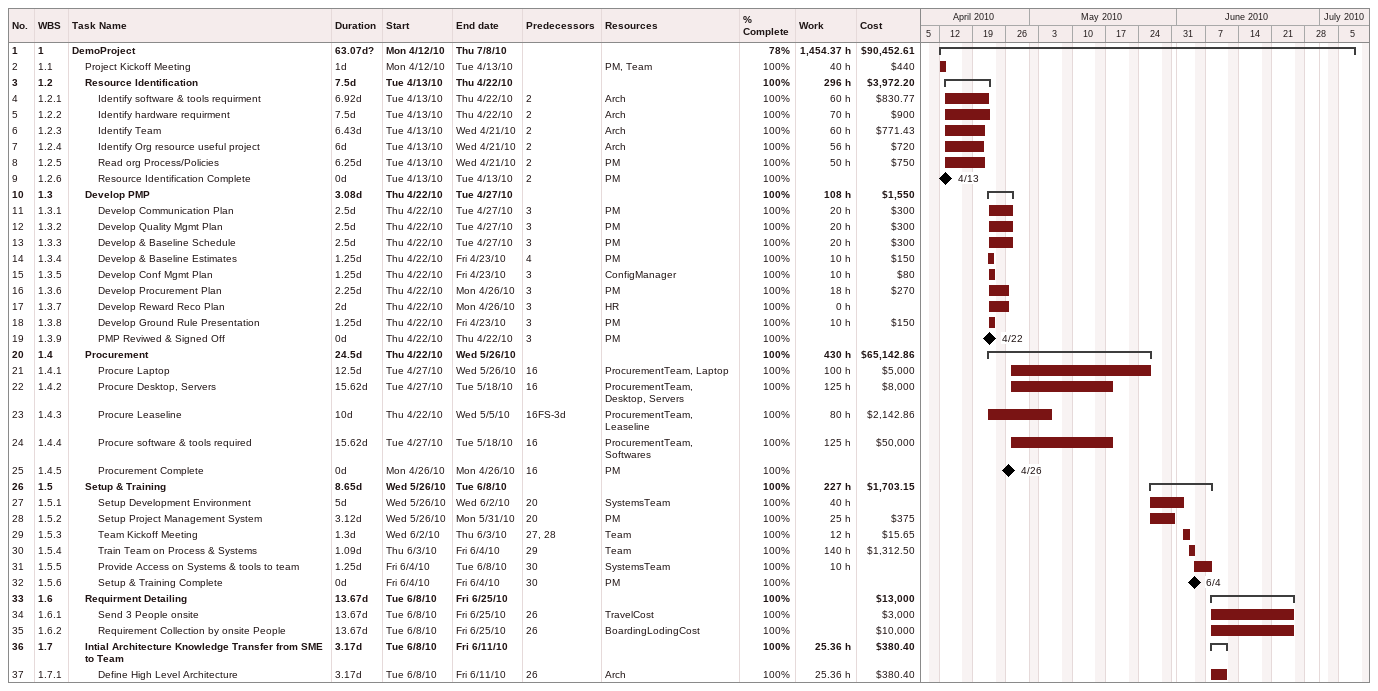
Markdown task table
| ID | WBS | Task | Duration | Start | Finish | Predecessors | Resources | % complete | Work (h) | Cost ($) |
|---|---|---|---|---|---|---|---|---|---|---|
| 1 | 1 | **DemoProject** | 63.07d? | 2010-04-12 | 2010-07-08 |  |  | 78 | 1454.37 | 90452.61 |
| 2 | 1.1 | Project Kickoff Meeting | 1d | 2010-04-12 | 2010-04-13 |  | PM, Team | 100 | 40 | 440 |
| 3 | 1.2 | **Resource Identification** | 7.5d | 2010-04-13 | 2010-04-22 |  |  | 100 | 296 | 3972.20 |
| 4 | 1.2.1 | Identify software & tools requirment | 6.92d | 2010-04-13 | 2010-04-22 | 2 | Arch | 100 | 60 | 830.77 |
| 5 | 1.2.2 | Identify hardware requirment | 7.5d | 2010-04-13 | 2010-04-22 | 2 | Arch | 100 | 70 | 900 |
| 6 | 1.2.3 | Identify Team | 6.43d | 2010-04-13 | 2010-04-21 | 2 | Arch | 100 | 60 | 771.43 |
| 7 | 1.2.4 | Identify Org resource useful project | 6d | 2010-04-13 | 2010-04-21 | 2 | Arch | 100 | 56 | 720 |
| 8 | 1.2.5 | Read org Process/Policies | 6.25d | 2010-04-13 | 2010-04-21 | 2 | PM | 100 | 50 | 750 |
| 9 | 1.2.6 | Resource Identification Complete | 0d | 2010-04-13 | 2010-04-13 | 2 | PM | 100 |  |  |
| 10 | 1.3 | **Develop PMP** | 3.08d | 2010-04-22 | 2010-04-27 |  |  | 100 | 108 | 1550 |
| 11 | 1.3.1 | Develop Communication Plan | 2.5d | 2010-04-22 | 2010-04-27 | 3 | PM | 100 | 20 | 300 |
| 12 | 1.3.2 | Develop Quality Mgmt Plan | 2.5d | 2010-04-22 | 2010-04-27 | 3 | PM | 100 | 20 | 300 |
| 13 | 1.3.3 | Develop & Baseline Schedule | 2.5d | 2010-04-22 | 2010-04-27 | 3 | PM | 100 | 20 | 300 |
| 14 | 1.3.4 | Develop & Baseline Estimates | 1.25d | 2010-04-22 | 2010-04-23 | 4 | PM | 100 | 10 | 150 |
| 15 | 1.3.5 | Develop Conf Mgmt Plan | 1.25d | 2010-04-22 | 2010-04-23 | 3 | ConfigManager | 100 | 10 | 80 |
| 16 | 1.3.6 | Develop Procurement Plan | 2.25d | 2010-04-22 | 2010-04-26 | 3 | PM | 100 | 18 | 270 |
| 17 | 1.3.7 | Develop Reward Reco Plan | 2d | 2010-04-22 | 2010-04-26 | 3 | HR | 100 | 0 |  |
| 18 | 1.3.8 | Develop Ground Rule Presentation | 1.25d | 2010-04-22 | 2010-04-23 | 3 | PM | 100 | 10 | 150 |
| 19 | 1.3.9 | PMP Reviwed & Signed Off | 0d | 2010-04-22 | 2010-04-22 | 3 | PM | 100 |  |  |
| 20 | 1.4 | **Procurement** | 24.5d | 2010-04-22 | 2010-05-26 |  |  | 100 | 430 | 65142.86 |
| 21 | 1.4.1 | Procure Laptop | 12.5d | 2010-04-27 | 2010-05-26 | 16 | ProcurementTeam, Laptop | 100 | 100 | 5000 |
| 22 | 1.4.2 | Procure Desktop, Servers | 15.62d | 2010-04-27 | 2010-05-18 | 16 | ProcurementTeam, Desktop, Servers | 100 | 125 | 8000 |
| 23 | 1.4.3 | Procure Leaseline | 10d | 2010-04-22 | 2010-05-05 | 16FS-3d | ProcurementTeam, Leaseline | 100 | 80 | 2142.86 |
| 24 | 1.4.4 | Procure software & tools required | 15.62d | 2010-04-27 | 2010-05-18 | 16 | ProcurementTeam, Softwares | 100 | 125 | 50000 |
| 25 | 1.4.5 | Procurement Complete | 0d | 2010-04-26 | 2010-04-26 | 16 | PM | 100 |  |  |
| 26 | 1.5 | **Setup & Training** | 8.65d | 2010-05-26 | 2010-06-08 |  |  | 100 | 227 | 1703.15 |
| 27 | 1.5.1 | Setup Development Environment | 5d | 2010-05-26 | 2010-06-02 | 20 | SystemsTeam | 100 | 40 |  |
| 28 | 1.5.2 | Setup Project Management System | 3.12d | 2010-05-26 | 2010-05-31 | 20 | PM | 100 | 25 | 375 |
| 29 | 1.5.3 | Team Kickoff Meeting | 1.3d | 2010-06-02 | 2010-06-03 | 27, 28 | Team | 100 | 12 | 15.65 |
| 30 | 1.5.4 | Train Team on Process & Systems | 1.09d | 2010-06-03 | 2010-06-04 | 29 | Team | 100 | 140 | 1312.50 |
| 31 | 1.5.5 | Provide Access on Systems & tools to team | 1.25d | 2010-06-04 | 2010-06-08 | 30 | SystemsTeam | 100 | 10 |  |
| 32 | 1.5.6 | Setup & Training Complete | 0d | 2010-06-04 | 2010-06-04 | 30 | PM | 100 |  |  |
| 33 | 1.6 | **Requirment Detailing** | 13.67d | 2010-06-08 | 2010-06-25 |  |  | 100 |  | 13000 |
| 34 | 1.6.1 | Send 3 People onsite | 13.67d | 2010-06-08 | 2010-06-25 | 26 | TravelCost | 100 |  | 3000 |
| 35 | 1.6.2 | Requirement Collection by onsite People | 13.67d | 2010-06-08 | 2010-06-25 | 26 | BoardingLodingCost | 100 |  | 10000 |
| 36 | 1.7 | **Intial Architecture Knowledge Transfer from SME to Team** | 3.17d | 2010-06-08 | 2010-06-11 |  |  | 100 | 25.36 | 380.40 |
| 37 | 1.7.1 | Define High Level Architecture | 3.17d | 2010-06-08 | 2010-06-11 | 26 | Arch | 100 | 25.36 | 380.40 |
